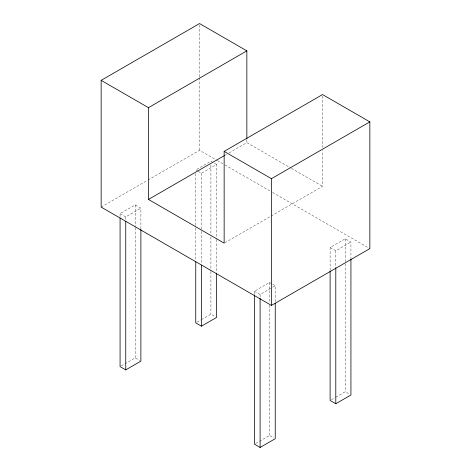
<?xml version="1.0" encoding="UTF-8"?>
<svg xmlns="http://www.w3.org/2000/svg" width="471" height="471" viewBox="0 0 471 471"><rect width="100%" height="100%" fill="white"/><g stroke="black" fill="none" stroke-linecap="round" stroke-linejoin="round"><path stroke-width="0.35" stroke-dasharray="2.35 1.77" d="M101.147 207.093L147.488 180.34M148.124 179.969L199.545 150.284L216.701 160.187M120.07 216.589L120.07 213.651L135.206 204.909L140.882 208.188L140.882 228.776M225.268 155.094L226.539 154.364M229.077 152.898L246.851 142.636L290.742 167.976M120.07 213.651L125.745 216.925L140.882 208.188M198.285 171.403L201.441 173.228L216.578 164.485L216.578 238.756M224.779 242.783L322.547 186.333L322.547 150.361M121.33 365.873L135.206 357.866L139.622 360.415M197.025 322.176L200.805 319.992M201.441 319.626L210.902 314.163L215.318 316.712M254.422 294.157L254.422 291.219L269.559 282.476L272.085 283.936M330.118 270.313L330.118 247.516L345.255 238.779L350.93 242.053L350.93 258.232M254.422 291.219L260.098 294.493L272.085 287.575M272.715 287.21L275.241 285.756L275.241 301.935M330.118 247.516L335.794 250.796L350.93 242.053M255.682 443.447L258.838 441.621M259.468 441.256L269.559 435.434L273.975 437.983M331.378 399.744L335.164 397.559M335.794 397.194L345.255 391.731L349.67 394.28M291.378 168.341L322.547 186.333M217.337 160.558L224.331 164.591M224.967 164.962L271.991 192.109M272.627 192.474L369.853 248.611M216.578 164.485L210.902 161.212L195.759 169.949L197.655 171.044M272.715 284.301L275.241 285.756M345.255 238.779L345.255 263.042M345.255 263.778L345.255 391.731M335.794 250.796L335.794 266.975M322.547 96.031L322.547 147.423M269.559 282.476L269.559 302.335M269.559 305.273L269.559 435.434M260.098 294.493L260.098 297.436M246.851 139.699L246.851 142.636M216.578 239.492L216.578 272.585M210.902 164.885L210.902 234.01M210.902 236.948L210.902 270.778M210.902 271.514L210.902 314.163M201.441 173.228L201.441 230.584M201.441 231.32L201.441 263.678M199.545 25.016L199.545 77.026M199.545 77.762L199.545 150.284M195.759 173.628L195.759 227.305M195.759 228.041L195.759 260.398M135.206 204.909L135.206 226.969M135.206 227.705L135.206 357.866M125.745 216.925L125.745 219.869"/><path stroke-width="0.71" d="M246.851 50.862L148.453 107.676L148.453 199.445L224.149 243.148L224.149 151.374L322.547 94.565L369.853 121.877L369.853 248.611L271.455 305.42L101.147 207.093L101.147 80.358L199.545 23.55L246.851 50.862L246.851 138.963M148.453 199.445L224.632 155.465M224.149 151.374L271.455 178.686L369.853 121.877M120.07 218.061L120.07 366.603L125.745 369.882L140.882 361.139L140.882 229.512M195.759 261.87L195.759 322.906L201.441 326.179L216.578 317.442L216.578 273.321M254.422 294.893L254.422 444.171L260.098 447.45L275.241 438.707L275.241 303.406M330.118 271.049L330.118 400.474L335.794 403.747L350.93 395.01L350.93 258.968M101.147 80.358L148.453 107.676M335.794 267.711L335.794 403.747M271.455 178.686L271.455 305.42M260.098 298.172L260.098 447.45M201.441 265.144L201.441 326.179M125.745 221.341L125.745 369.882"/></g></svg>
